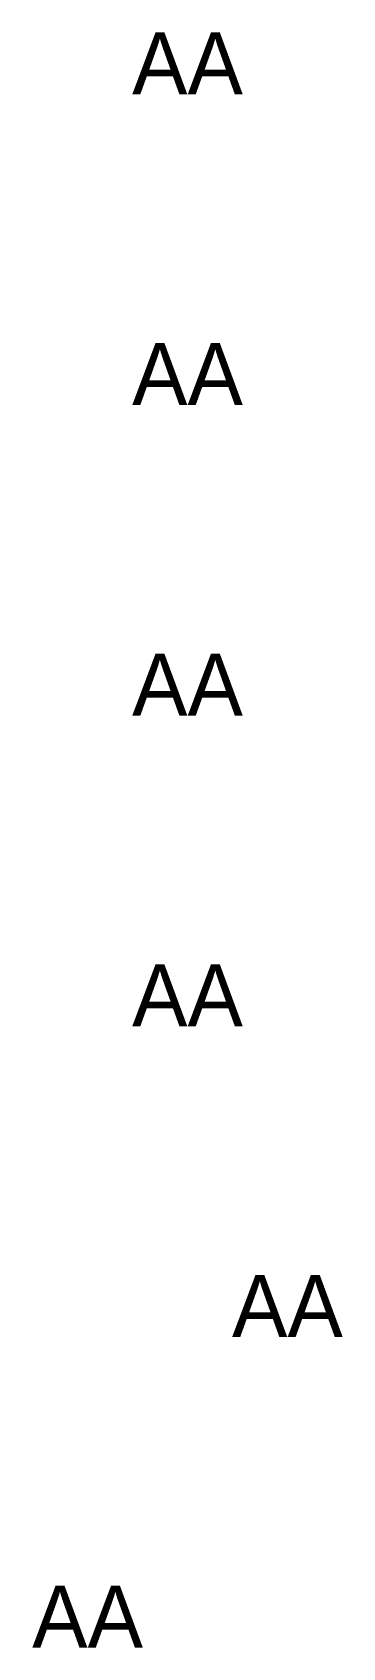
# Model space of a CAD drawing. Header units: metres. Extents: x 0 to 10, y -12 to 40.
import ezdxf

# ---------------------------------------------------------------- set-up
doc = ezdxf.new("R2010")
doc.units = ezdxf.units.M

msp = doc.modelspace()

# ---------------------------------------------------------------- texts
at = {"color": 1, "char_height": 2, "width": 10, "attachment_point": 1}
for s, insert in [('\\pxqc;AA', (0, 40)), ('\\pqc;AA', (0, 30)), ('\\pxsm1,qc;AA', (0, 20)), ('\\pxi-3,l3,qc,t4;AA', (0, 10)), ('\\pxqr;AA', (0, 0)), ('\\pq*;AA', (0, -10))]:
    msp.add_mtext(s, dxfattribs=dict(at, insert=insert))

doc.saveas('drawing.dxf')
